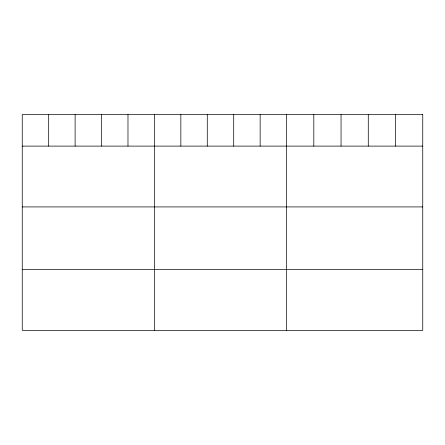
<?xml version="1.0" encoding="UTF-8"?>
<svg xmlns="http://www.w3.org/2000/svg" width="445" height="445" viewBox="0 0 445 445"><rect width="100%" height="100%" fill="white"/><g stroke="black" fill="none" stroke-linecap="round" stroke-linejoin="round"><path stroke-width="0.67" d="M22.25 146.11L422.75 146.11M22.25 206.919L422.75 206.919M22.25 269.57L422.75 269.57M395.516 114.626L395.516 146.11M368.282 114.626L368.282 146.11M341.048 114.626L341.048 146.11M313.814 114.626L313.814 146.11M286.58 114.626L286.58 330.374M260.147 114.626L260.147 146.11M233.714 114.626L233.714 146.11M207.281 114.626L207.281 146.11M180.848 114.626L180.848 146.11M154.415 114.626L154.415 330.374M127.982 114.626L127.982 146.11M101.549 114.626L101.549 146.11M75.116 114.626L75.116 146.11M48.683 114.626L48.683 146.11M422.75 114.626L22.25 114.626L22.25 330.374L422.75 330.374L422.75 114.626"/></g></svg>
